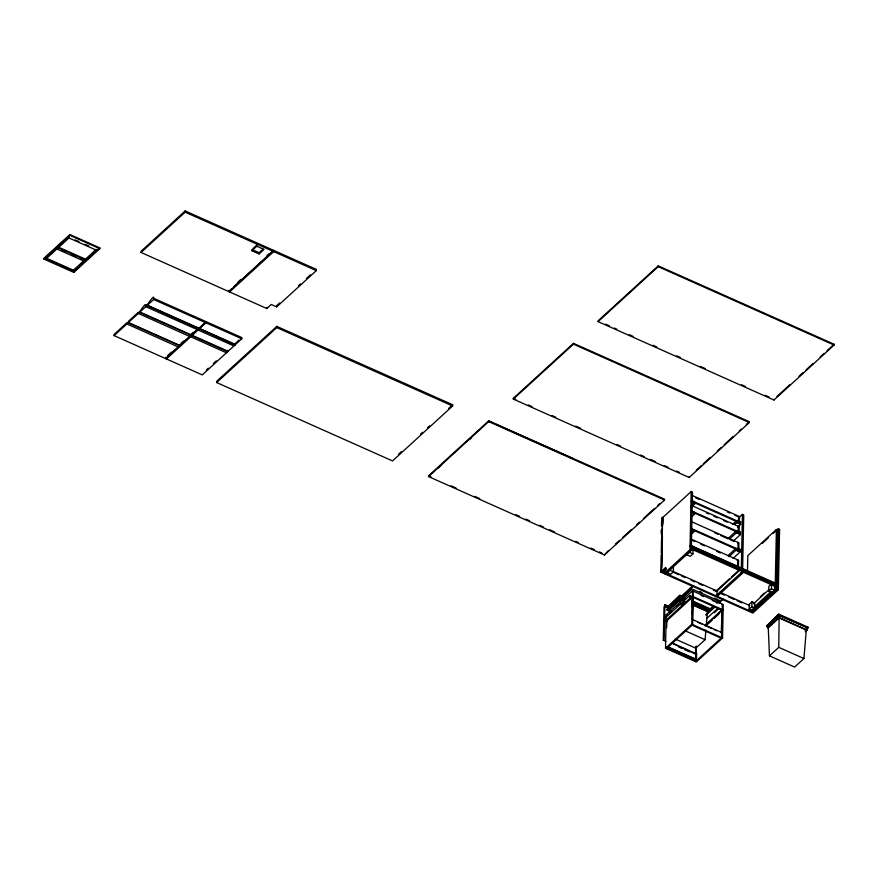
<?xml version="1.0" encoding="UTF-8"?>
<svg xmlns="http://www.w3.org/2000/svg" width="878" height="878" viewBox="0 0 878 878"><rect width="100%" height="100%" fill="white"/><g stroke="black" fill="none" stroke-linecap="round" stroke-linejoin="round"><path stroke-width="1.32" d="M680.241 603.087L680.285 599.081L673.382 605.392M769.457 655.855L778.775 647.338L779.115 617.947L806.289 630.064L803.93 658.544L794.612 667.06L769.457 655.855L768.272 627.858L779.115 617.947M43.9 259.087L43.922 258.275L69.889 234.536L99.796 247.87L99.785 248.683L73.818 272.421L43.9 259.087L69.867 235.348L69.889 234.536M68.945 237.96L96.273 250.131L73.401 271.028L46.084 258.856L68.945 237.96L68.967 237.148L64.994 240.781M73.401 271.028L73.423 270.226L96.284 249.319M73.818 272.421L73.829 271.609L82.817 263.389M84.211 260.36L84.189 261.161L56.872 248.99M114.107 335.615L114.129 334.397L126.739 322.874C125.642 325.299 129.275 322.083 128.32 321.425L138.23 312.37C136.463 317.54 146.439 300.43 145.704 305.544C143.696 310.812 154.945 292.506 153.65 298.279L205.265 321.271L205.232 322.489L165.712 358.619L114.107 335.615L153.628 299.486L153.65 298.279M139.536 312.37L191.042 335.264M141.051 252.469L141.073 251.251L185.181 210.939L272.97 250.065L272.948 251.284L228.84 291.595L141.051 252.469L185.159 212.158L185.181 210.939M146.977 305.368L198.582 328.57M165.712 358.619L165.733 357.401M198.033 328.866L197.802 329.963L205.979 321.6L241.801 337.558L241.779 338.776L202.258 374.906L166.436 358.937L166.458 357.719L191.393 334.946L191.327 334.057M179.562 345.756L127.958 322.753M191.865 335.692L227.687 351.661M198.483 328.657L146.878 305.456M199.306 328.69L235.128 344.856M166.436 358.937L205.957 322.808L205.979 321.6M216.647 382.545L216.668 381.326L276.789 326.375L452.664 404.758L452.642 405.976L392.521 460.928L216.647 382.545L276.768 327.593L276.789 326.375M228.84 291.595L228.873 290.388M233.603 287.04L273.695 250.384L316.365 269.403L316.343 270.622L276.669 306.883L271.258 304.479L266.824 308.529L229.564 291.924L229.586 290.706L231.594 288.873M235.03 344.955L199.207 328.778M251.898 250.724L256.826 246.224L264.026 249.44L259.098 253.94L251.898 250.724L251.92 249.517L259.131 252.721L263.071 249.122M256.826 246.224L256.848 245.006L252.908 248.606M259.098 253.94L259.131 252.721M266.824 308.529L266.857 307.311M229.564 291.924L273.673 251.602L273.695 250.384M276.669 306.883L276.691 305.665L279.665 302.954M428.563 476.589L428.585 475.777L488.706 420.825L664.58 499.209L664.558 500.021L604.437 554.973L428.563 476.589L488.684 421.627L488.706 420.825M489.408 422.142L489.419 421.33L539.377 443.588M513.323 399.106L513.345 398.294L573.466 343.342L749.34 421.725L749.318 422.537L689.197 477.489L513.323 399.106L573.455 344.154L573.466 343.342M540.08 444.718L540.091 443.917L572.752 458.47M598.094 321.622L598.105 320.821L658.226 265.858L834.1 344.242L834.078 345.054L773.957 400.017L598.094 321.622L658.215 266.671L658.226 265.858M604.437 554.973L608.465 550.495M773.277 533.33L778.303 528.732L779.598 529.313L778.336 589.775L752.852 613.063L660.827 572.149L661.189 554.852C662.363 555.039 662.199 550.177 661.288 552.778L661.518 539.103C663.636 538.137 658.928 530.696 662.462 528.326M665.392 572.972L661.496 571.238L662.616 517.658L691.195 491.537L692.501 492.108L691.271 550.418L689.252 552.273M661.792 567.265L662.44 536.612M665.765 641.357L663.296 640.26L663.987 607.225L664.909 604.722L668.619 606.369M664.909 604.722L664.185 639.447L663.296 640.26M665.765 568.132L665.063 573.938L665.776 567.32L661.496 571.238M665.151 620.998L665.217 617.958L689.856 595.438L690.788 595.855L690.723 598.895L666.084 621.415L665.151 620.998L689.79 598.478L689.856 595.438M666.172 617.497L666.226 614.82L692.49 590.817L723.263 604.525L722.561 637.977L696.298 661.979L665.524 648.26L666.106 620.175M673.459 566.804L673.349 571.798L670.638 574.278L667.247 572.774L667.28 571.424L669.991 568.944L670.671 569.251M666.676 627.77L666.819 620.965M670.792 611.779L667.05 610.122L667.06 609.31L692.04 586.482M667.093 621.569L667.115 620.691M680.505 596.294L668.224 607.51L667.653 607.258L679.934 595.295L684.84 597.479M668.586 609.047L668.619 607.159M669.245 609.069L669.234 609.881L692.094 588.984L719.411 601.156L719.433 600.343L716.448 603.076M667.247 572.774L669.958 570.294L669.991 568.944M667.653 607.258L679.934 595.295M693.071 548.871L692.961 553.875L690.251 556.356L686.87 554.841L686.892 553.491L689.603 551.011L690.295 551.318M689.197 477.489L689.219 476.677M686.87 554.841L689.581 552.361L689.603 551.011M666.984 572.621L665.678 572.05L689.976 549.837L691.195 491.537M690.635 545.71L690.69 543.01M691.414 508.142L691.469 505.443L739.265 526.745L739.111 533.835M691.063 548.937L692.073 546.818L691.063 548.937L739.572 570.557L740.582 568.439L739.572 570.557M691.644 529.335L691.666 528.457M692.018 511.907L692.029 511.029M665.524 648.26L691.787 624.258L692.49 590.817M692.292 607.016L692.468 598.851M692.292 614.293L692.599 599.312M722.407 610.825L722.726 609.738L692.808 596.414L692.501 597.49M691.173 534.263L694.147 531.541L694.191 529.588M691.546 516.824L694.509 514.113L694.553 512.148M692.742 505.717L694.728 503.906L694.772 501.953L692.248 500.822L692.226 501.7L691.151 501.217M692.468 619.462L692.896 599.048M695.574 654.79L695.716 647.986M695.431 661.595L696.045 646.351M696.342 646.076L696.024 661.057L721.112 638.13M695.727 661.332L696.463 661.255L696.627 653.078M707.855 610.934L707.833 611.746L691.688 604.547M738.508 517.976L742.448 514.376L743.743 514.947L742.525 573.257L718.226 595.471L716.931 594.889L717.03 590.159M721.222 632.687L722.111 611.088M721.946 632.643L721.979 610.627M721.661 632.873L721.716 630.152M722.276 610.364L721.54 638.317L691.634 624.993L692.654 624.642L692.929 597.688M721.957 632.61L722.012 629.877M722.155 623.073L722.32 614.907M729.036 556.597L735.973 550.254L736.016 548.289L727.917 555.697M729.409 539.158L736.346 532.825L736.379 530.861L728.29 538.258M734.579 524.429L736.554 522.619L736.598 520.665L732.548 524.364M737.553 566.628L737.696 559.868L737.103 560.405M738.025 551.34L738.036 550.462M738.398 526.361L737.992 532.035M737.97 567.627L737.981 566.815M738.914 522.564L738.628 522.026M738.157 567.726L738.178 566.848L690.196 545.512M738.409 567.495L738.563 560.252L692.007 539.509M738.749 551.263L738.925 542.823L691.14 521.521M733.075 558.397L740.011 552.053L740.077 549.211L739.605 550.78L738.519 550.297L738.541 549.419L690.997 528.282M733.437 540.958L740.384 534.625L740.439 531.783L739.967 533.341L738.892 532.869L738.903 531.991L690.931 510.656M737.619 527.14L740.593 524.418L740.648 521.576L740.187 523.145L739.1 522.662L739.122 521.784L692.369 500.998M716.931 594.889L741.23 572.675L742.448 514.376M773.551 584.474L774.539 583.574L773.529 585.692L742.316 571.776L743.326 569.657L742.338 570.557M747.474 571.71L747.815 555.631L776.393 529.5L777.688 530.082L776.47 588.392L752.183 610.594M749.132 609.266L749.241 604.262L751.952 601.792L754.652 602.988L755.234 608.3L752.523 610.77L749.132 609.266L751.842 606.786L751.952 601.792M752.205 609.31L752.15 611.944L665.656 573.4M752.523 610.77L752.545 609.42L755.256 606.95M779.335 615.16L767.065 626.376L766.483 626.124L778.775 614.161L808.177 627.265L805.335 630.602M767.449 626.014L767.416 627.913L778.896 617.41L778.94 615.522L807.584 627.759M774.264 585.066L774.846 590.367L772.135 592.848L768.744 591.333L768.854 586.339L770.664 584.682M773.957 400.017L773.979 399.205M768.744 591.333L771.455 588.853L771.564 583.859M776.393 529.5L775.175 587.81L776.47 588.392M751.557 612.493L777.03 589.204L778.303 528.732M766.483 626.124L778.775 614.161M805.236 631.754L807.156 630.009L807.189 628.11M675.412 639.118L695.782 648.194L705.1 639.689L705.879 630.184M706.219 626.113L707.459 611.198L692.643 604.591M179.825 344.615L179.913 345.438L128.298 322.445M190.614 335.659L190.361 336.768L197.023 329.788M226.491 351.683C225.108 353.966 228.993 350.882 227.962 350.223M178.223 346.371L178.212 346.953L126.728 323.883M233.636 345.46L235.6 343.726M189.703 335.868L189.692 336.461L138.208 313.391M197.188 329.634L198.845 327.472M199.558 328.471L235.381 344.428M50.079 254.411L52.065 252.59M58.036 247.135L63.007 242.591M87.811 258.823L89.808 257.002M94.802 252.436L99.796 247.87M237.894 282.134L240.901 279.391M266.956 255.564L268.964 253.731M167.676 355.634L171.561 352.078M180.923 343.528L183.897 340.807M191.415 333.936L193.369 332.147M206.297 370.022L208.305 368.178M213.321 363.591L216.339 360.836M235.403 343.419L239.057 340.071M298.509 285.723L300.495 283.912M306.444 278.469L310.417 274.847M398.557 454.222L401.564 451.468M420.606 434.072L422.603 432.239M427.619 427.663L429.616 425.83M448.658 408.424L452.664 404.758M438.583 467.798L441.601 465.044M469.51 439.527L471.508 437.705M615.478 544.086L619.484 540.42M622.491 537.676L631.512 529.434M636.517 524.857L639.524 522.103M643.53 518.437L654.56 508.362M657.567 505.618L659.565 503.785M696.232 470.268L701.237 465.691M703.245 463.858L710.258 457.449M717.271 451.04L721.277 447.374M724.284 444.619L733.306 436.377M739.32 430.889L741.317 429.057M746.333 424.469L749.34 421.725M776.986 396.45L790.013 384.542M799.024 376.3L803.041 372.634M806.048 369.89L813.061 363.481M820.074 357.072L824.08 353.406M827.087 350.651L834.1 344.242M660.827 572.149L661.716 571.337M662.791 571.819L666.226 568.681M670.013 569.844L687.222 554.117M738.2 521.828L738.749 516.615M738.42 532.222L738.694 532.759L690.931 511.424M737.904 543.164L738.058 542.439L737.904 550.001M667.05 610.122L693.016 586.372M670.496 607.291L674.326 603.801M682.173 597.26L689.131 590.894M669.684 612.833L671.692 611M676.708 606.413L678.716 604.58M693.06 591.465L693.236 596.601L692.512 596.678M737.663 550.835L739.638 549.024M680.933 604.865L684.873 601.254M692.808 596.414L692.215 596.952L722.704 610.55M762.203 543.449L768.239 537.929M716.437 590.696L729.377 578.865M731.374 577.055L738.661 570.393M716.426 591.509L741.306 568.757L691.359 546.5M692.468 619.506L721.518 632.456M708.755 608.893L693.62 602.681M666.391 648.655L666.545 647.92L696.463 661.255M666.984 648.107L692.062 625.18M707.503 611.253L713.463 605.798M707.481 612.065L713.452 606.61M717.425 602.977L719.411 601.156M705.967 614.424L707.964 612.592M719.949 601.639L722.945 598.895L718.939 603.362M705.956 615.237L714.944 607.016M706.757 618.441L717.798 608.355M722.111 604.415L722.429 610.012M714.176 612.844L718.215 609.145M705.649 624.763L721.694 610.089M705.078 625.871L722.726 609.738M706.055 625.773L712.08 620.263M714.088 618.43L719.104 613.843M696.309 654.428L671.681 643.047M760.337 596.733L764.321 593.089M753.357 603.91L769.282 589.347M753.917 607.247L771.125 591.509M806.289 628.999L808.177 627.265M197.912 329.952L233.8 345.877M226.294 352.726L190.537 336.713M658.215 266.671L834.078 345.054M605.59 324.147L609.332 325.815M614.326 328.043L616.817 329.151M629.285 334.716L633.027 336.384M652.991 345.274L656.733 346.942M676.686 355.842L680.428 357.511M700.392 366.4L705.374 368.628M741.548 384.751L745.29 386.419M765.243 395.309L768.985 396.977M573.455 344.154L749.318 422.537M185.159 212.158L272.948 251.284M273.673 251.602L316.343 270.622M513.345 398.294L515.836 399.413M528.315 404.967L532.057 406.635M552.01 415.535L555.752 417.204M575.716 426.093L580.698 428.321M616.872 444.444L620.614 446.112M640.567 455.002L644.309 456.67M650.554 459.446L655.537 461.674M664.273 465.559L668.015 467.228M676.74 471.124L679.243 472.232M691.688 495.236L739.474 516.538L739.331 523.628L738.464 523.244M695.563 497.771L699.239 499.406M727.423 511.973L729.87 513.059M734.776 515.254L738.453 516.89M693.576 502.359L736.466 521.466M691.699 502.556L694.728 503.906M736.554 522.619L740.593 524.418M738.102 526.624L737.805 526.899M706.384 512.895L708.831 513.981M713.726 516.165L717.403 517.8M723.538 520.533L727.214 522.18M488.684 421.627L664.558 500.021M69.867 235.348L99.785 248.683M276.768 327.593L452.642 405.976M691.491 512.763L694.509 514.113M736.346 532.825L740.384 534.625M75.179 239.913L78.899 241.571M85.111 244.336L88.832 245.994M714.615 532.792L718.292 534.428M720.75 535.525L728.092 538.796M730.551 539.893L734.227 541.528M691.765 529.445L735.885 549.101M691.118 530.191L694.147 531.541M735.973 550.254L740.011 552.053M61.866 250.395L65.587 252.052M71.798 254.818L75.519 256.486M80.491 258.692L82.971 259.8M153.628 299.486L205.232 322.489M205.957 322.808L241.779 338.776M690.975 539.849L694.652 541.485M700.776 544.217L704.452 545.853M716.7 551.318L720.377 552.953M46.106 258.044L73.423 270.226M691.37 545.688L741.328 567.945M742.623 568.527L775.274 583.08M693.829 547.016L691.304 545.886L691.282 546.764L690.207 546.281M742.601 569.339L775.252 583.892M63.864 267.164L68.846 269.392M147.219 305.138L198.834 328.142M692.051 548.037L740.56 569.657M743.304 570.876L774.506 584.792M145.649 306.587L197.254 329.59M689.976 549.837L691.271 550.418M741.23 572.675L742.525 573.257M777.03 589.204L778.336 589.775M689.581 552.361L692.961 553.875M771.455 588.853L774.846 590.367M139.778 311.942L191.393 334.946M192.117 335.264L227.94 351.233M778.753 614.907L808.166 628.011M778.896 617.41L807.156 630.009M673.174 571.435L717.666 591.256M720.136 592.365L749.79 605.579M669.958 570.294L673.349 571.798M751.842 606.786L755.234 608.3M673.821 572.522L678.957 574.816M681.24 575.825L684.939 577.483M691.118 580.237L694.827 581.884M698.943 583.716L702.685 585.385M713.364 590.148L715.833 591.245M720.772 593.451L724.482 595.108M728.597 596.941L734.37 599.509M737.07 600.717L741.91 602.868M667.28 571.424L667.96 571.721M663.461 571.018L664.328 571.413M662.989 571.633L666.018 572.983M699.568 591.498L702.049 592.595M714.462 598.137L718.193 599.795M701.05 595.438L703.552 596.546M712.267 600.431L716.009 602.099M428.585 475.777L431.076 476.886M451.04 485.786L456.022 488.014M474.735 496.344L479.728 498.572M515.891 514.695L519.633 516.363M525.878 519.139L529.621 520.808M539.597 525.253L543.339 526.921M549.573 529.708L554.567 531.925M575.77 541.375L578.262 542.494M590.74 548.048L594.483 549.716M599.465 551.944L601.957 553.052M689.79 598.478L690.723 598.895M692.193 600.761L709.347 608.399L709.336 609.145L692.786 601.77M679.923 596.041L685.411 598.489M684.302 598.697L681.811 597.589L681.8 598.401L684.28 599.509M691.754 602.012L709.139 609.76L709.117 610.572L691.732 602.824M704.639 609.497L708.316 611.143M680.516 599.564L682.996 600.673M778.775 647.338L803.93 658.544M664.767 604.854L668.465 606.511M664.723 606.544L668.432 608.191M697.977 622.359L701.709 624.028M707.942 626.804L711.685 628.472M714.176 629.581L716.667 630.689M667.06 609.31L670.803 610.978M691.787 624.258L722.561 637.977M667.675 614.666L667.379 614.94M666.226 614.82L667.082 615.204M665.217 617.958L666.15 618.375M684.73 630.613L705.1 639.689M671.593 642.751L696.298 653.759M678.639 646.954L682.272 648.568M684.686 649.643L689.537 651.805M667.829 646.779L696.495 659.565L666.72 646.691M666.567 647.042L696.473 660.366L666.698 647.503M669.442 608.992L669.618 612.998M58.178 247.014L58.157 247.815L85.473 259.998L85.495 259.186L58.178 247.014M661.957 517.954C660.3 534.054 664.02 524.539 662.846 517.153L661.957 517.954"/></g></svg>
